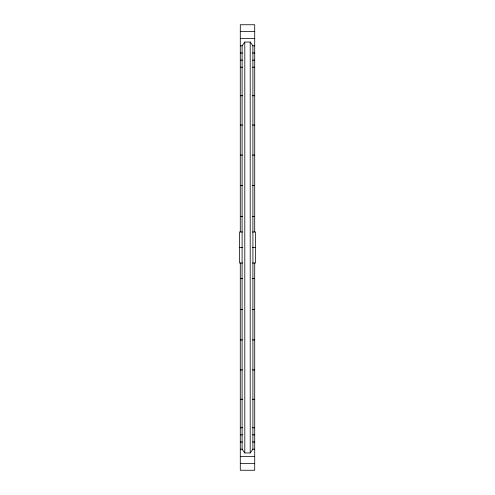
<?xml version="1.0" encoding="UTF-8"?>
<svg xmlns="http://www.w3.org/2000/svg" width="495" height="495" viewBox="0 0 495 495"><rect width="100%" height="100%" fill="white"/><g stroke="black" fill="none" stroke-linecap="round" stroke-linejoin="round"><path stroke-width="0.74" d="M244.796 42.044L242.092 45.788L242.092 449.213L244.796 452.956L250.204 452.956L252.908 449.213L252.908 45.788L250.204 42.044L244.796 42.044L244.796 452.956M240.292 31.6L254.708 31.6M240.292 38.635L254.708 38.635M240.292 45.788L242.569 45.788M252.431 45.788L254.708 45.788M240.292 52.99L242.569 52.99M252.431 52.99L254.708 52.99M240.292 60.155L242.569 60.155M252.431 60.155L254.708 60.155M240.292 67.221L242.569 67.221M252.431 67.221L254.708 67.221M240.292 95.727L242.569 95.727M252.431 95.727L254.708 95.727M240.292 125.074L242.569 125.074M252.431 125.074L254.708 125.074M240.292 155.083L242.569 155.083M252.431 155.083L254.708 155.083M240.292 185.606L242.569 185.606M252.431 185.606L254.708 185.606M240.292 216.47L242.569 216.47M252.431 216.47L254.708 216.47M242.587 231.982L239.568 231.982L239.568 263.018L242.587 263.018M252.413 231.982L255.432 231.982L255.432 263.018L252.413 263.018M239.568 247.5L242.587 247.5M252.413 247.5L255.432 247.5M240.292 278.53L242.569 278.53M252.431 278.53L254.708 278.53M240.292 309.394L242.569 309.394M252.431 309.394L254.708 309.394M240.292 339.917L242.569 339.917M252.431 339.917L254.708 339.917M240.292 369.926L242.569 369.926M252.431 369.926L254.708 369.926M240.292 399.273L242.569 399.273M252.431 399.273L254.708 399.273M240.292 427.779L242.569 427.779M252.431 427.779L254.708 427.779M240.292 434.845L242.569 434.845M252.431 434.845L254.708 434.845M240.292 442.01L242.569 442.01M252.431 442.01L254.708 442.01M240.292 449.213L242.569 449.213M252.431 449.213L254.708 449.213M240.292 456.365L254.708 456.365M240.292 463.4L254.708 463.4M254.708 231.982L254.708 24.75L240.292 24.75L240.292 231.982M254.708 263.018L254.708 470.25L240.292 470.25L240.292 263.018M250.204 42.044L250.204 452.956"/></g></svg>
